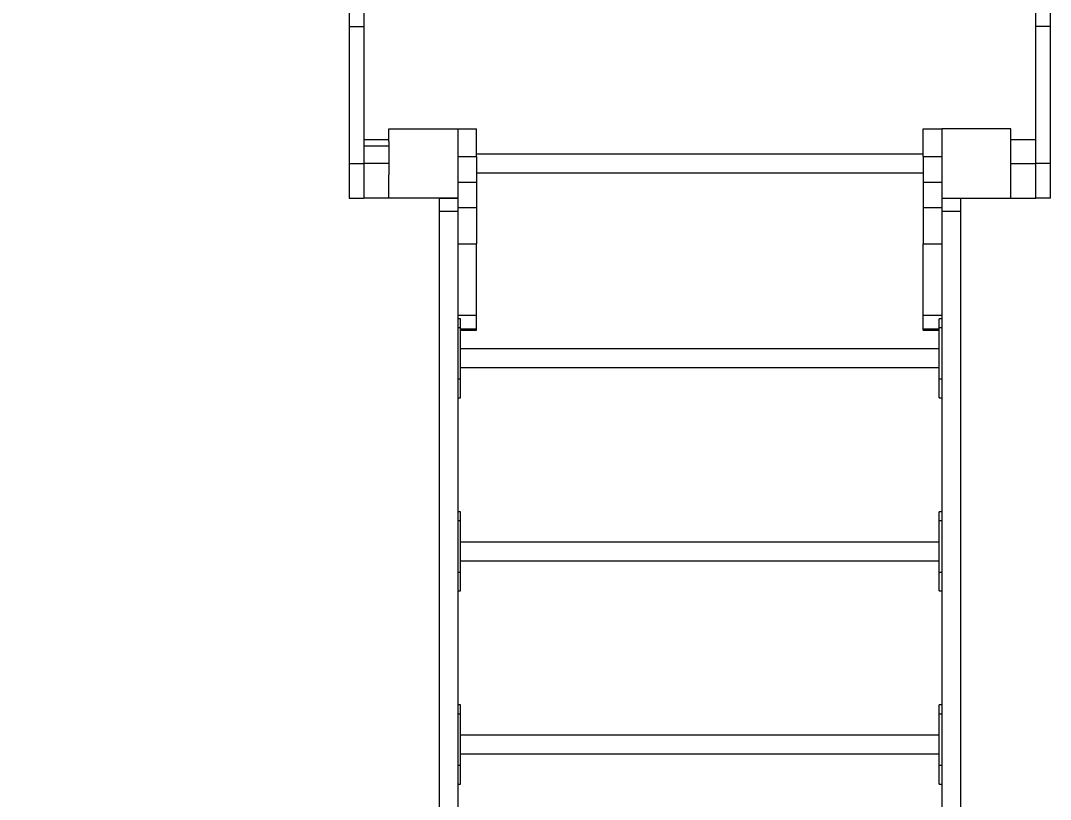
# Model space of a CAD drawing. Header units: millimetres. Extents: x -7735 to 7893, y -6545 to 6034.
# Drawn here: x -2977 to -1487, y 1147 to 2273 of the extents above; entities that cross this region are included whole.
import ezdxf

# ---------------------------------------------------------------- set-up
doc = ezdxf.new("R2010")
doc.units = ezdxf.units.MM
for name, color, linetype in [('DIKOM_ОБЪЕКТ', 7, 'Continuous'), ('DIKOM_РАЗМЕР_ЗОНА', 7, 'Continuous'), ('DIKOM_РАЗМЕР_ОБЪЕКТА', 7, 'Continuous')]:
    doc.layers.add(name, color=color, linetype=linetype)
doc.styles.add('style1', font='arial.ttf', dxfattribs={"width": 0.8})
doc.dimstyles.new('1-50', dxfattribs={"dimtxt": 300, "dimasz": 200, "dimexe": 100, "dimexo": 0, "dimgap": 100, "dimtad": 1, "dimtxsty": 'style1', "dimcen": 200, "dimclrd": 7, "dimclre": 7, "dimclrt": 7, "dimadec": 1, "dimazin": 2, "dimtfac": 1, "dimtmove": 0, "dimatfit": 2, "dimfxl": 0, "dimlwd": 25, "dimlwe": 18, "dimarcsym": 0})

# ---------------------------------------------------------------- blocks, each defined once
blk = doc.blocks.new('*D1')
at = {"layer": 'Defpoints', "color": 0, "transparency": 16777216}
for p in [(-1659.7, 4539), (-6636, -4006.8), (-1659.7, -4006.8)]:
    blk.add_point(p, dxfattribs=at)
at = {"layer": 'DIKOM_РАЗМЕР_ОБЪЕКТА', "color": 7, "lineweight": 18, "transparency": 16777216}
for p, q in [((-1659.7, 4539), (-6736, 4539)), ((-1659.7, -4006.8), (-6736, -4006.8))]:
    blk.add_line(p, q, dxfattribs=at)
at = {"layer": 'DIKOM_РАЗМЕР_ОБЪЕКТА', "color": 7, "lineweight": 25, "transparency": 16777216}
blk.add_line((-6636, 4339), (-6636, -3806.8), dxfattribs=at)
at = {"layer": 'DIKOM_РАЗМЕР_ОБЪЕКТА', "color": 7, "transparency": 16777216}
for points in [[(-6669.3, 4339), (-6602.6, 4339), (-6636, 4539)], [(-6669.3, -3806.8), (-6602.6, -3806.8), (-6636, -4006.8)]]:
    blk.add_solid(points, dxfattribs=at)
at = {"layer": 'DIKOM_РАЗМЕР_ОБЪЕКТА', "color": 7, "transparency": 16777216, "insert": (-6889.1, 266.1), "char_height": 300, "attachment_point": 5, "rotation": 90, "style": 'style1'}
blk.add_mtext('8550', dxfattribs=at)
blk = doc.blocks.new('*D2')
at = {"layer": 'Defpoints', "color": 0, "transparency": 16777216}
for p in [(-1994.2, 6033.9), (-7284.8, -5501.6), (-1994.2, -5501.6)]:
    blk.add_point(p, dxfattribs=at)
at = {"layer": 'DIKOM_РАЗМЕР_ЗОНА', "color": 7, "lineweight": 18, "transparency": 16777216}
for p, q in [((-1994.2, 6033.9), (-7384.8, 6033.9)), ((-1994.2, -5501.6), (-7384.8, -5501.6))]:
    blk.add_line(p, q, dxfattribs=at)
at = {"layer": 'DIKOM_РАЗМЕР_ЗОНА', "color": 7, "lineweight": 25, "transparency": 16777216}
blk.add_line((-7284.8, 5833.9), (-7284.8, -5301.6), dxfattribs=at)
at = {"layer": 'DIKOM_РАЗМЕР_ЗОНА', "color": 7, "transparency": 16777216}
for points in [[(-7318.2, 5833.9), (-7251.5, 5833.9), (-7284.8, 6033.9)], [(-7318.2, -5301.6), (-7251.5, -5301.6), (-7284.8, -5501.6)]]:
    blk.add_solid(points, dxfattribs=at)
at = {"layer": 'DIKOM_РАЗМЕР_ЗОНА', "color": 7, "transparency": 16777216, "insert": (-7538, 266.1), "char_height": 300, "attachment_point": 5, "rotation": 90, "style": 'style1'}
blk.add_mtext('11550', dxfattribs=at)

msp = doc.modelspace()

# ---------------------------------------------------------------- linework, layer by layer
at = {"layer": 'DIKOM_ОБЪЕКТ', "color": 7, "linetype": 'Continuous', "lineweight": 15}
for p, q in [((-2501.19, 2370.347), (-2501.19, 2264.308)), ((-2480.19, 2370.347), (-2480.19, 2264.308)), ((-1508.19, 2264.308), (-1508.19, 2370.347)), ((-1487.19, 2264.308), (-1487.19, 2370.347)), ((-2501.19, 2264.308), (-2480.19, 2264.308)), ((-2501.19, 2264.308), (-2501.19, 2066.117)), ((-2480.19, 2264.308), (-2480.19, 2066.117)), ((-1487.19, 2264.308), (-1508.19, 2264.308)), ((-1508.19, 2066.117), (-1508.19, 2264.308)), ((-1487.19, 2066.117), (-1487.19, 2264.308)), ((-2444.19, 2116.125), (-2344.19, 2116.125)), ((-2444.19, 2097.93), (-2444.19, 2116.125)), ((-2344.19, 2116.125), (-2344.19, 2016.125)), ((-2344.19, 2116.115), (-2317.19, 2116.115)), ((-2317.19, 2076.115), (-2317.19, 2116.115)), ((-1671.19, 2116.115), (-1644.19, 2116.115)), ((-1671.19, 2076.115), (-1671.19, 2116.115)), ((-1644.19, 2116.125), (-1644.19, 2016.125)), ((-1544.19, 2116.125), (-1644.19, 2116.125)), ((-1544.19, 2101.125), (-1544.19, 2116.125)), ((-2480.19, 2101.125), (-2444.19, 2101.125)), ((-1544.19, 2066.117), (-1544.19, 2101.125)), ((-1544.19, 2101.125), (-1508.19, 2101.125)), ((-1508.19, 2066.117), (-1508.19, 2101.125)), ((-2444.19, 2091.124), (-2480.19, 2091.124)), ((-2480.19, 2091.124), (-2480.19, 2066.117)), ((-2444.19, 2097.93), (-2444.19, 2091.124)), ((-2444.19, 2091.124), (-2444.19, 2066.117)), ((-2344.19, 2076.115), (-2317.19, 2076.115)), ((-1671.19, 2079.615), (-2317.19, 2079.615)), ((-2317.19, 2076.115), (-2317.19, 2039.219)), ((-1671.19, 2076.115), (-1644.19, 2076.115)), ((-1671.19, 2076.115), (-1671.19, 2039.219)), ((-2501.19, 2066.117), (-2480.19, 2066.117)), ((-2501.19, 2066.117), (-2501.19, 2016.125)), ((-2480.19, 2066.117), (-2480.19, 2016.125)), ((-2444.19, 2066.117), (-2480.19, 2066.117)), ((-2444.19, 2066.117), (-2444.19, 2050.011)), ((-1544.19, 2066.117), (-1508.19, 2066.117)), ((-1544.19, 2050.011), (-1544.19, 2066.117)), ((-1487.19, 2066.117), (-1508.19, 2066.117)), ((-1508.19, 2016.125), (-1508.19, 2066.117)), ((-1487.19, 2016.125), (-1487.19, 2066.117)), ((-2444.19, 2016.125), (-2444.19, 2050.011)), ((-2317.19, 2052.615), (-1671.19, 2052.615)), ((-1544.19, 2016.125), (-1544.19, 2050.011)), ((-2344.19, 2039.219), (-2317.19, 2039.219)), ((-2317.19, 2039.219), (-2317.19, 2002.545)), ((-1671.19, 2039.219), (-1644.19, 2039.219)), ((-1671.19, 2039.219), (-1671.19, 2002.545)), ((-2501.19, 2016.125), (-2480.19, 2016.125)), ((-2444.19, 2016.125), (-2480.19, 2016.125)), ((-2344.19, 2016.125), (-2444.19, 2016.125)), ((-2371.19, 2016.115), (-2344.19, 2016.115)), ((-2371.19, 2016.115), (-2371.19, 1997.117)), ((-2344.19, 2016.125), (-2344.19, 2002.545)), ((-1644.19, 2016.125), (-1644.19, 2002.545)), ((-1644.19, 2016.125), (-1544.19, 2016.125)), ((-1644.19, 2016.115), (-1617.19, 2016.115)), ((-1617.19, 2016.115), (-1617.19, 1997.117)), ((-1544.19, 2016.125), (-1508.19, 2016.125)), ((-1487.19, 2016.125), (-1508.19, 2016.125)), ((-2371.19, 1997.117), (-2344.19, 1997.117)), ((-2371.19, 1997.117), (-2371.19, 757.117)), ((-2344.19, 2002.545), (-2317.19, 2002.545)), ((-2344.19, 2002.545), (-2344.19, 1950.201)), ((-2344.19, 1997.117), (-2344.19, 766.593)), ((-2317.19, 2002.545), (-2317.19, 1950.201)), ((-1671.19, 2002.545), (-1644.19, 2002.545)), ((-1671.19, 2002.545), (-1671.19, 1950.201)), ((-1644.19, 2002.545), (-1644.19, 1950.201)), ((-1644.19, 1997.117), (-1617.19, 1997.117)), ((-1644.19, 1997.117), (-1644.19, 766.593)), ((-1617.19, 1997.117), (-1617.19, 757.117)), ((-2344.19, 1950.201), (-2317.19, 1950.201)), ((-2317.19, 1847.021), (-2317.19, 1950.201)), ((-1671.19, 1950.201), (-1644.19, 1950.201)), ((-1671.19, 1847.021), (-1671.19, 1950.201)), ((-2344.19, 1847.021), (-2317.19, 1847.021)), ((-2317.19, 1827.405), (-2317.19, 1847.021)), ((-1671.19, 1847.021), (-1644.19, 1847.021)), ((-1671.19, 1827.405), (-1671.19, 1847.021)), ((-2340.19, 1841.905), (-2344.19, 1841.905)), ((-2340.19, 1829.24), (-2340.19, 1841.905)), ((-1644.19, 1841.905), (-1648.19, 1841.905)), ((-1648.19, 1829.24), (-1648.19, 1841.905)), ((-2344.19, 1829.24), (-2340.19, 1829.24)), ((-2340.19, 1754.814), (-2340.19, 1829.24)), ((-2340.19, 1827.405), (-2317.19, 1827.405)), ((-2340.19, 1825.095), (-2317.19, 1825.095)), ((-2317.19, 1825.095), (-2317.19, 1827.405)), ((-1671.19, 1825.095), (-1671.19, 1827.405)), ((-1671.19, 1827.405), (-1648.19, 1827.405)), ((-1671.19, 1825.095), (-1648.19, 1825.095)), ((-1648.19, 1829.24), (-1644.19, 1829.24)), ((-1648.19, 1754.814), (-1648.19, 1829.24)), ((-1648.19, 1798.193), (-2340.19, 1798.193)), ((-2340.19, 1771.193), (-1648.19, 1771.193)), ((-2344.19, 1754.814), (-2340.19, 1754.814)), ((-2340.19, 1727.48), (-2340.19, 1754.814)), ((-1648.19, 1754.814), (-1644.19, 1754.814)), ((-1648.19, 1727.48), (-1648.19, 1754.814)), ((-2344.19, 1727.48), (-2340.19, 1727.48)), ((-1648.19, 1727.48), (-1644.19, 1727.48)), ((-2340.19, 1562.809), (-2344.19, 1562.809)), ((-2344.19, 1550.143), (-2340.19, 1550.143)), ((-2340.19, 1550.143), (-2340.19, 1562.809)), ((-2340.19, 1475.718), (-2340.19, 1550.143)), ((-1644.19, 1562.809), (-1648.19, 1562.809)), ((-1648.19, 1550.143), (-1648.19, 1562.809)), ((-1648.19, 1550.143), (-1644.19, 1550.143)), ((-1648.19, 1475.718), (-1648.19, 1550.143)), ((-1648.19, 1519.096), (-2340.19, 1519.096)), ((-2340.19, 1492.096), (-1648.19, 1492.096)), ((-2344.19, 1475.718), (-2340.19, 1475.718)), ((-2340.19, 1448.383), (-2340.19, 1475.718)), ((-1648.19, 1475.718), (-1644.19, 1475.718)), ((-1648.19, 1448.383), (-1648.19, 1475.718)), ((-2344.19, 1448.383), (-2340.19, 1448.383)), ((-1648.19, 1448.383), (-1644.19, 1448.383)), ((-2340.19, 1283.712), (-2344.19, 1283.712)), ((-2340.19, 1271.047), (-2340.19, 1283.712)), ((-1644.19, 1283.712), (-1648.19, 1283.712)), ((-1648.19, 1271.047), (-1648.19, 1283.712)), ((-2344.19, 1271.047), (-2340.19, 1271.047)), ((-2340.19, 1196.621), (-2340.19, 1271.047)), ((-1648.19, 1271.047), (-1644.19, 1271.047)), ((-1648.19, 1196.621), (-1648.19, 1271.047)), ((-1648.19, 1239.999), (-2340.19, 1239.999)), ((-2340.19, 1212.999), (-1648.19, 1212.999)), ((-2344.19, 1196.621), (-2340.19, 1196.621)), ((-2340.19, 1169.286), (-2340.19, 1196.621)), ((-1648.19, 1196.621), (-1644.19, 1196.621)), ((-1648.19, 1169.286), (-1648.19, 1196.621)), ((-2344.19, 1169.286), (-2340.19, 1169.286)), ((-1648.19, 1169.286), (-1644.19, 1169.286))]:
    msp.add_line(p, q, dxfattribs=at)

# ---------------------------------------------------------------- dimensions: what is measured, and where the dimension line sits
at = {"layer": 'DIKOM_РАЗМЕР_ЗОНА'}
dim = msp.add_linear_dim(base=(-7284.85, -5501.612), p1=(-1994.19, 6033.862), p2=(-1994.19, -5501.612), angle=90, text='11550', dimstyle='1-50', dxfattribs=at)
dim.commit()
dim.dimension.update_dxf_attribs({"geometry": '*D2', "text_midpoint": (-7284.85, 266.125), "dimtype": 160})
at = {"layer": 'DIKOM_РАЗМЕР_ОБЪЕКТА'}
dim = msp.add_linear_dim(base=(-6635.972, -4006.787), p1=(-1659.723, 4539.038), p2=(-1659.723, -4006.787), angle=90, text='8550', dimstyle='1-50', dxfattribs=at)
dim.commit()
dim.dimension.update_dxf_attribs({"geometry": '*D1', "text_midpoint": (-6635.972, 266.125), "dimtype": 160})

doc.saveas('drawing.dxf')
